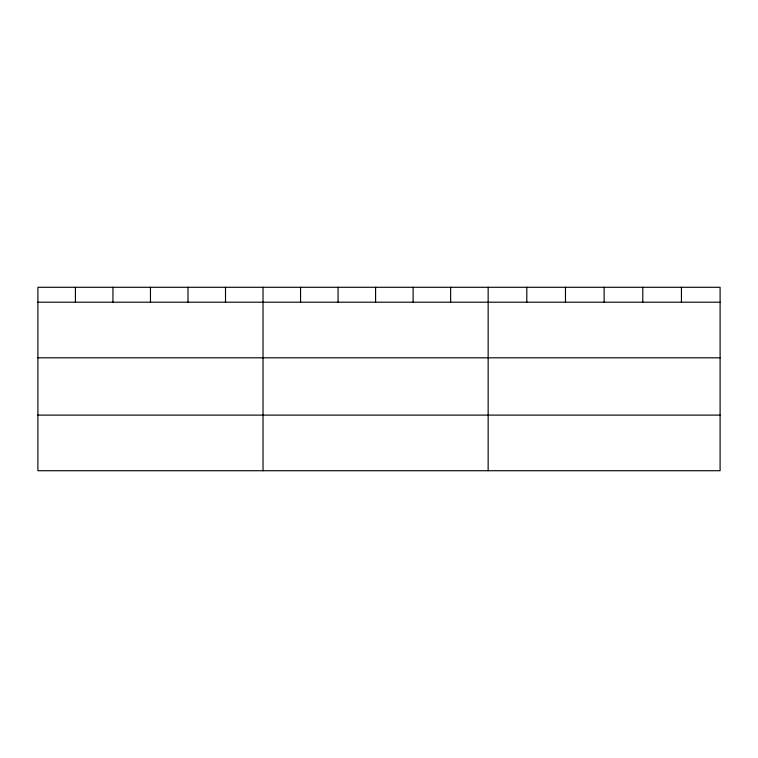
<?xml version="1.0" encoding="UTF-8"?>
<svg xmlns="http://www.w3.org/2000/svg" width="758" height="758" viewBox="0 0 758 758"><rect width="100%" height="100%" fill="white"/><g stroke="black" fill="none" stroke-linecap="round" stroke-linejoin="round"><path stroke-width="1.14" d="M720.1 302.205L720.1 470.718L37.9 470.718L37.9 287.282L720.1 287.282L720.1 302.205L37.9 302.205M37.9 357.814L720.1 357.814M37.9 415.109L720.1 415.109M681.442 287.282L681.442 302.205M642.784 287.282L642.784 302.205M604.126 287.282L604.126 302.205M565.468 287.282L565.468 302.205M526.81 287.282L526.81 302.205M488.152 287.282L488.152 470.718M450.631 287.282L450.631 302.205M413.11 287.282L413.11 302.205M375.589 287.282L375.589 302.205M338.068 287.282L338.068 302.205M300.547 287.282L300.547 302.205M263.026 287.282L263.026 470.718M225.505 287.282L225.505 302.205M187.984 287.282L187.984 302.205M150.463 287.282L150.463 302.205M112.942 287.282L112.942 302.205M75.421 287.282L75.421 302.205"/></g></svg>
